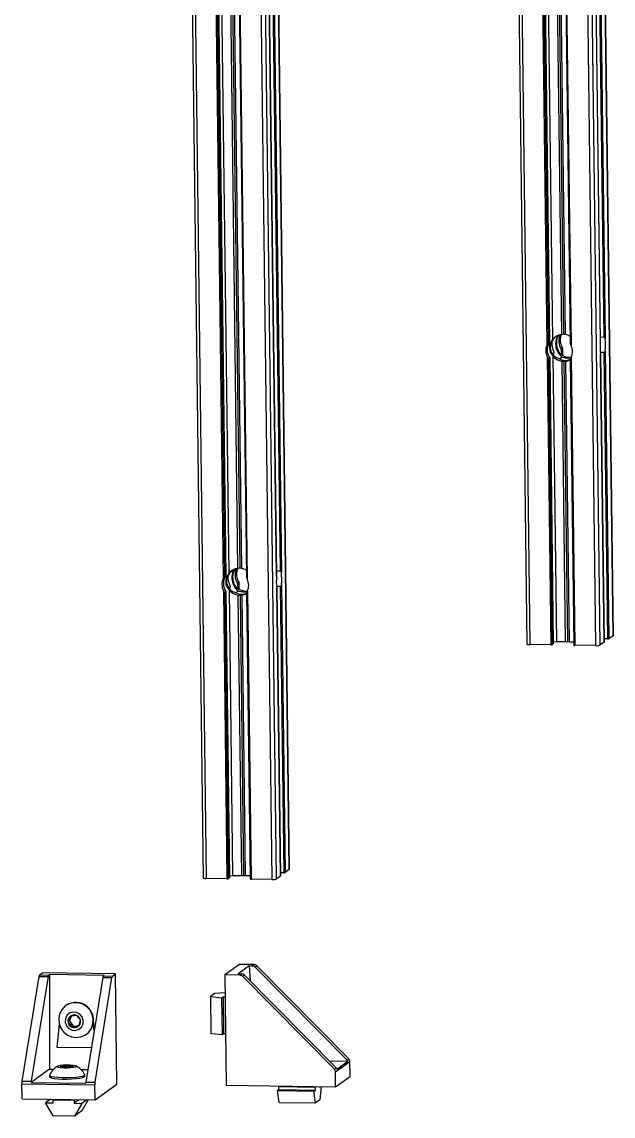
# Model space of a CAD drawing. Header units: millimetres. Extents: x 0 to 279, y 0 to 216.
# Drawn here: x 123.82 to 139.73, y 97.82 to 127.28 of the extents above; entities that cross this region are included whole.
import ezdxf

# ---------------------------------------------------------------- set-up
doc = ezdxf.new("R2010")
doc.units = ezdxf.units.MM

msp = doc.modelspace()

# ---------------------------------------------------------------- linework, layer by layer
at = {"color": 7, "linetype": 'Continuous', "lineweight": 25}
for p, q in [((139.029, 166.382), (139.726, 110.755)), ((139.728, 110.758), (139.031, 166.385)), ((136.714, 166.156), (137.411, 110.529)), ((136.794, 166.143), (137.491, 110.516)), ((138.559, 166.115), (139.256, 110.488)), ((138.677, 166.128), (139.374, 110.5)), ((138.799, 165.355), (139.384, 118.66)), ((139.385, 118.671), (138.8, 165.346)), ((138.894, 165.395), (139.477, 118.799)), ((138.928, 165.449), (139.513, 118.753)), ((130.32, 160.085), (131.016, 104.457)), ((131.018, 104.46), (130.322, 160.088)), ((128.004, 159.859), (128.701, 104.231)), ((128.085, 159.846), (128.781, 104.218)), ((129.85, 159.817), (130.546, 104.19)), ((129.967, 159.83), (130.664, 104.203)), ((130.219, 159.151), (130.804, 112.455)), ((130.09, 159.058), (130.674, 112.362)), ((130.675, 112.373), (130.09, 159.048)), ((130.184, 159.097), (130.768, 112.502)), ((137.469, 156.868), (137.949, 118.586)), ((137.505, 156.822), (137.983, 118.64)), ((137.539, 156.846), (138.017, 118.664)), ((137.623, 156.894), (138.101, 118.728)), ((138.093, 156.813), (138.571, 118.628)), ((138.117, 156.858), (138.596, 118.575)), ((137.862, 156.749), (138.336, 118.866)), ((137.919, 156.748), (138.393, 118.873)), ((137.964, 156.747), (138.438, 118.865)), ((128.76, 150.57), (129.239, 112.288)), ((128.913, 150.596), (129.391, 112.431)), ((128.796, 150.524), (129.274, 112.342)), ((128.829, 150.548), (129.307, 112.366)), ((129.152, 150.451), (129.627, 112.569)), ((129.209, 150.451), (129.683, 112.576)), ((129.254, 150.449), (129.729, 112.567)), ((129.383, 150.515), (129.862, 112.331)), ((129.407, 150.56), (129.886, 112.278)), ((138.263, 118.849), (138.257, 118.842)), ((139.383, 118.801), (139.477, 118.799)), ((137.983, 118.64), (138.017, 118.664)), ((138.368, 118.494), (138.335, 118.47)), ((138.335, 118.47), (138.337, 118.33)), ((138.371, 118.307), (138.369, 118.496)), ((139.384, 118.66), (139.384, 118.671)), ((137.953, 118.265), (138.05, 110.507)), ((138.022, 118.243), (137.989, 118.219)), ((137.989, 118.219), (138.085, 110.511)), ((138.022, 118.243), (138.119, 110.535)), ((138.106, 118.292), (138.203, 110.591)), ((138.577, 118.21), (138.673, 110.501)), ((138.6, 118.255), (138.697, 110.497)), ((139.483, 118.379), (139.384, 118.381)), ((139.388, 118.339), (139.485, 110.581)), ((139.388, 118.33), (139.388, 118.339)), ((139.486, 110.582), (139.389, 118.33)), ((139.483, 118.379), (139.579, 110.671)), ((139.517, 118.433), (139.615, 110.674)), ((138.345, 118.146), (138.44, 110.588)), ((138.402, 118.146), (138.497, 110.591)), ((138.447, 118.144), (138.542, 110.586)), ((129.274, 112.342), (129.307, 112.366)), ((129.553, 112.551), (129.548, 112.544)), ((130.673, 112.503), (130.768, 112.502)), ((130.674, 112.362), (130.674, 112.373)), ((129.243, 111.968), (129.34, 104.209)), ((129.397, 111.994), (129.493, 104.294)), ((129.659, 112.196), (129.625, 112.172)), ((129.625, 112.172), (129.627, 112.032)), ((129.662, 112.009), (129.659, 112.198)), ((130.773, 112.081), (130.674, 112.083)), ((130.678, 112.042), (130.776, 104.283)), ((130.678, 112.032), (130.678, 112.042)), ((130.776, 104.284), (130.679, 112.032)), ((130.773, 112.081), (130.869, 104.373)), ((130.808, 112.135), (130.905, 104.377)), ((129.312, 111.946), (129.279, 111.922)), ((129.279, 111.922), (129.376, 104.213)), ((129.312, 111.946), (129.409, 104.237)), ((129.636, 111.848), (129.73, 104.29)), ((129.693, 111.848), (129.787, 104.293)), ((129.738, 111.847), (129.832, 104.288)), ((129.867, 111.912), (129.963, 104.203)), ((129.89, 111.957), (129.987, 104.199)), ((138.05, 110.507), (137.491, 110.516)), ((138.119, 110.535), (138.085, 110.511)), ((138.203, 110.591), (138.118, 110.582)), ((138.44, 110.588), (138.203, 110.591)), ((138.497, 110.591), (138.44, 110.588)), ((138.542, 110.586), (138.497, 110.591)), ((138.672, 110.584), (138.542, 110.586)), ((139.256, 110.488), (138.697, 110.497)), ((139.485, 110.581), (139.374, 110.5)), ((139.579, 110.671), (139.485, 110.672)), ((139.726, 110.755), (139.615, 110.674)), ((130.869, 104.373), (130.775, 104.374)), ((131.016, 104.457), (130.905, 104.377)), ((129.34, 104.209), (128.781, 104.218)), ((129.409, 104.237), (129.376, 104.213)), ((129.493, 104.294), (129.408, 104.285)), ((129.73, 104.29), (129.493, 104.294)), ((129.787, 104.293), (129.73, 104.29)), ((129.832, 104.288), (129.787, 104.293)), ((129.962, 104.286), (129.832, 104.288)), ((130.546, 104.19), (129.987, 104.199)), ((130.776, 104.283), (130.664, 104.203)), ((124.299, 101.621), (124.379, 101.679)), ((126.34, 101.648), (124.379, 101.679)), ((129.676, 101.905), (129.284, 101.622)), ((129.937, 101.865), (129.643, 101.652)), ((130.076, 101.899), (129.676, 101.905)), ((129.937, 101.865), (130.028, 101.863)), ((129.937, 101.865), (129.963, 101.459)), ((130.028, 101.863), (130.076, 101.899)), ((130.097, 101.833), (130.146, 101.869)), ((130.097, 101.833), (132.571, 99.328)), ((132.62, 99.363), (130.146, 101.869)), ((123.828, 98.764), (124.285, 101.582)), ((124.53, 101.578), (124.074, 98.76)), ((124.285, 101.582), (124.53, 101.578)), ((124.299, 101.621), (124.544, 101.617)), ((124.562, 101.631), (124.544, 101.617)), ((124.562, 101.631), (124.567, 99.088)), ((126.033, 101.607), (124.562, 101.631)), ((126.001, 101.555), (125.544, 98.736)), ((125.79, 98.732), (126.246, 101.551)), ((126.001, 101.555), (126.246, 101.551)), ((126.033, 101.607), (126.015, 101.594)), ((126.015, 101.594), (126.26, 101.59)), ((126.26, 101.59), (126.34, 101.648)), ((126.377, 98.678), (126.34, 101.648)), ((129.284, 101.622), (129.322, 98.653)), ((129.685, 101.616), (129.284, 101.622)), ((129.643, 101.652), (129.734, 101.651)), ((129.685, 101.616), (129.734, 101.651)), ((129.755, 101.586), (129.804, 101.621)), ((132.229, 99.08), (129.755, 101.586)), ((129.804, 101.621), (132.278, 99.116)), ((129.006, 101.12), (128.893, 101.038)), ((129.29, 101.138), (129.006, 101.12)), ((125.008, 100.797), (125, 100.791)), ((128.893, 101.038), (129.195, 101.003)), ((128.893, 101.038), (128.905, 100.048)), ((129.195, 101.003), (129.236, 101.033)), ((129.195, 101.003), (129.207, 100.013)), ((129.236, 101.033), (129.292, 101.032)), ((129.236, 101.033), (129.248, 100.043)), ((125.156, 100.516), (125.102, 100.381)), ((124.829, 100.295), (124.764, 99.678)), ((125.102, 100.381), (125.064, 100.353)), ((125.102, 100.381), (125.207, 100.243)), ((125.207, 100.243), (125.169, 100.216)), ((125.207, 100.243), (125.348, 100.26)), ((125.768, 100.115), (125.743, 100.308)), ((125.775, 100.157), (125.75, 100.362)), ((125.556, 100.021), (125.564, 100.027)), ((128.905, 100.048), (129.207, 100.013)), ((129.207, 100.013), (129.248, 100.043)), ((129.248, 100.043), (129.304, 100.042)), ((124.764, 99.678), (125.695, 99.663)), ((132.089, 99.307), (132.591, 99.299)), ((132.298, 99.086), (132.591, 99.299)), ((132.571, 99.328), (132.62, 99.363)), ((124.567, 99.088), (124.07, 98.728)), ((124.567, 99.088), (124.684, 99.086)), ((124.925, 99.137), (124.924, 99.174)), ((125.095, 99.135), (125.095, 99.181)), ((125.2, 99.153), (125.206, 99.163)), ((125.41, 99.074), (125.599, 99.071)), ((132.229, 99.08), (132.278, 99.116)), ((132.258, 99.01), (132.65, 99.293)), ((132.263, 98.605), (132.258, 99.01)), ((132.655, 98.888), (132.65, 99.293)), ((123.828, 98.764), (124.074, 98.76)), ((124.07, 98.728), (125.541, 98.704)), ((124.563, 98.92), (124.564, 98.879)), ((125.514, 98.891), (125.513, 98.932)), ((125.544, 98.736), (125.79, 98.732)), ((132.263, 98.605), (132.655, 98.888)), ((123.824, 98.69), (125.785, 98.658)), ((123.829, 98.285), (123.824, 98.69)), ((125.79, 98.254), (125.785, 98.658)), ((125.79, 98.254), (126.377, 98.678)), ((129.322, 98.653), (132.263, 98.605)), ((130.697, 98.505), (130.738, 98.535)), ((130.697, 98.505), (131.677, 98.489)), ((130.742, 98.188), (130.697, 98.505)), ((130.737, 98.614), (130.758, 98.63)), ((130.737, 98.614), (131.717, 98.598)), ((130.738, 98.535), (130.737, 98.614)), ((130.738, 98.535), (131.718, 98.519)), ((131.677, 98.489), (131.718, 98.519)), ((131.723, 98.173), (131.677, 98.489)), ((131.717, 98.598), (131.739, 98.614)), ((131.718, 98.519), (131.717, 98.598)), ((131.832, 98.612), (131.832, 98.601)), ((131.832, 98.601), (131.847, 98.612)), ((131.871, 98.612), (131.836, 98.255)), ((123.829, 98.285), (125.79, 98.254)), ((124.589, 98.273), (124.458, 98.178)), ((124.669, 97.829), (124.458, 98.178)), ((124.458, 98.178), (124.664, 98.175)), ((124.687, 98.271), (124.663, 98.254)), ((124.664, 98.175), (124.663, 98.254)), ((124.663, 98.254), (125.232, 98.245)), ((125.256, 98.262), (125.232, 98.245)), ((125.232, 98.245), (125.233, 98.166)), ((125.364, 98.261), (125.233, 98.166)), ((125.233, 98.166), (125.439, 98.163)), ((125.439, 98.163), (125.237, 97.82)), ((125.607, 98.257), (125.433, 97.961)), ((125.57, 98.257), (125.439, 98.163)), ((130.742, 98.188), (131.723, 98.173)), ((131.836, 98.255), (131.723, 98.173)), ((125.237, 97.82), (124.669, 97.829)), ((125.433, 97.961), (125.237, 97.82))]:
    msp.add_line(p, q, dxfattribs=at)
at = {"color": 8, "linetype": 'Continuous', "lineweight": 25}
for p, q in [((138.368, 118.494), (138.371, 118.307)), ((129.659, 112.196), (129.661, 112.01))]:
    msp.add_line(p, q, dxfattribs=at)
at = {"color": 7, "linetype": 'Continuous', "lineweight": 25, "flags": 128}
for points in [[(139.486, 110.582), (139.486, 110.582), (139.485, 110.581)], [(139.728, 110.758), (139.728, 110.758), (139.726, 110.755)], [(131.018, 104.46), (131.018, 104.46), (131.016, 104.457)], [(130.776, 104.284), (130.776, 104.284), (130.776, 104.283)], [(125.211, 100.873), (125.089, 100.841), (124.981, 100.777), (124.896, 100.686), (124.838, 100.573), (124.813, 100.448), (124.823, 100.321), (124.866, 100.199), (124.94, 100.093), (125.039, 100.01), (125.155, 99.956), (125.281, 99.936), (125.407, 99.951), (125.523, 99.999), (125.621, 100.078), (125.693, 100.181), (125.735, 100.301), (125.742, 100.428), (125.716, 100.554), (125.657, 100.669), (125.569, 100.764), (125.461, 100.833), (125.338, 100.871), (125.211, 100.873)], [(125.219, 100.879), (125.098, 100.847), (125.008, 100.797)], [(125.197, 100.619), (125.107, 100.589), (125.036, 100.527), (124.995, 100.441), (124.99, 100.345), (125.021, 100.253), (125.085, 100.179), (125.172, 100.135), (125.267, 100.127), (125.357, 100.157), (125.429, 100.219), (125.47, 100.305), (125.475, 100.402), (125.443, 100.493), (125.379, 100.567), (125.293, 100.611), (125.197, 100.619)], [(124.8, 99.166), (124.785, 99.152), (124.808, 99.139), (124.866, 99.129), (124.949, 99.123), (125.046, 99.122), (125.14, 99.126), (125.219, 99.135), (125.27, 99.148), (125.285, 99.162), (125.262, 99.175), (125.204, 99.185), (125.121, 99.191), (125.025, 99.192), (124.93, 99.188), (124.851, 99.179), (124.8, 99.166)], [(124.924, 99.174), (124.908, 99.172), (124.893, 99.169), (124.882, 99.166), (124.872, 99.163), (124.866, 99.16), (124.863, 99.157), (124.862, 99.154), (124.865, 99.151)], [(125.146, 99.139), (125.163, 99.142), (125.177, 99.145), (125.189, 99.147), (125.198, 99.151), (125.204, 99.154), (125.208, 99.157), (125.208, 99.16), (125.206, 99.163)], [(124.564, 98.924), (124.572, 98.907), (124.614, 98.89), (124.688, 98.876), (124.787, 98.865), (124.906, 98.859), (125.034, 98.858), (125.162, 98.862), (125.281, 98.871), (125.382, 98.883), (125.458, 98.899), (125.502, 98.917), (125.512, 98.935), (125.512, 98.936)], [(124.564, 98.879), (124.573, 98.866), (124.615, 98.849), (124.688, 98.835), (124.788, 98.824), (124.906, 98.818), (125.034, 98.817), (125.162, 98.821), (125.282, 98.83), (125.383, 98.843), (125.458, 98.858), (125.503, 98.876), (125.514, 98.891)]]:
    msp.add_lwpolyline(points, dxfattribs=at)
at = {"color": 7, "linetype": 'Continuous', "lineweight": 25}
for centre, radius, start, end in [((138.38, 118.522), 0.347, 97.222, 143.4968), ((138.634, 118.684), 0.368, 150.9575, 215.6476), ((138.672, 118.713), 0.367, 154.8418, 206.5934), ((138.38, 118.501), 0.368, 59.0713, 80.8533), ((137.805, 118.571), 1.718, 355.3681, 6.067), ((138.281, 118.43), 0.367, 154.8418, 206.5934), ((138.32, 118.457), 0.367, 145.7408, 215.6944), ((138.268, 118.411), 0.367, 334.8413, 26.5939), ((141.096, 118.521), 1.718, 175.368, 186.0671), ((138.406, 118.514), 0.373, 216.6182, 260.7077), ((137.155, 118.508), 0.991, 348.3897, 353.2275), ((138.562, 118.627), 0.373, 216.6179, 260.7079), ((138.403, 118.491), 0.349, 277.2722, 299.8412), ((129.67, 112.224), 0.347, 97.222, 143.4968), ((129.924, 112.386), 0.368, 150.9575, 215.6476), ((129.963, 112.415), 0.367, 154.8418, 206.5934), ((129.67, 112.204), 0.368, 59.0713, 80.8533), ((129.571, 112.132), 0.367, 154.8418, 206.5934), ((129.61, 112.159), 0.367, 145.7408, 215.6944), ((129.558, 112.113), 0.367, 334.8413, 26.5939), ((132.386, 112.223), 1.718, 175.368, 186.0671), ((129.096, 112.274), 1.718, 355.3681, 6.067), ((129.696, 112.216), 0.373, 216.6182, 260.7077), ((128.445, 112.211), 0.991, 348.3897, 353.2275), ((129.852, 112.329), 0.373, 216.6179, 260.7079), ((129.693, 112.193), 0.349, 277.2722, 299.8412), ((137.469, 110.638), 0.124, 241.6879, 280.0862), ((138.057, 110.604), 0.0973, 265.595, 286.6124), ((138.691, 110.533), 0.0372, 241.6879, 280.0862), ((139.281, 110.811), 0.324, 265.595, 286.6124), ((139.587, 110.768), 0.0973, 265.595, 286.6124), ((130.877, 104.47), 0.0973, 265.595, 286.6124), ((128.76, 104.34), 0.124, 241.6879, 280.0862), ((129.348, 104.306), 0.0973, 265.595, 286.6124), ((129.981, 104.236), 0.0372, 241.6879, 280.0862), ((130.571, 104.513), 0.324, 265.595, 286.6124), ((130.025, 101.763), 0.1, 44.4407, 88.8407), ((130.074, 101.798), 0.1, 44.4407, 88.8407), ((124.358, 101.579), 0.073, 144.5277, 177.3446), ((124.603, 101.575), 0.073, 144.5277, 177.3446), ((126.074, 101.552), 0.073, 144.5277, 177.3446), ((126.319, 101.548), 0.073, 144.5277, 177.3446), ((129.683, 101.515), 0.1, 44.4407, 88.8407), ((129.732, 101.551), 0.1, 44.4407, 88.8407), ((125.275, 100.406), 0.477, 307.4032, 96.677), ((125.23, 100.378), 0.168, 127.7993, 188.5478), ((125.228, 100.378), 0.167, 66.2194, 127.1275), ((125.224, 100.368), 0.178, 8.1856, 66.5254), ((125.24, 100.379), 0.178, 188.1856, 246.5254), ((125.237, 100.369), 0.167, 246.2194, 307.1275), ((125.235, 100.368), 0.168, 307.7993, 8.5478), ((132.498, 99.256), 0.103, 24.7105, 44.6381), ((132.547, 99.291), 0.102, 0.8627, 44.7129), ((125.041, 98.696), 0.529, 117.8296, 154.394), ((124.964, 99.42), 0.287, 249.7647, 272.3449), ((125.049, 98.104), 1.078, 87.5788, 96.6632), ((125.021, 100.21), 1.078, 267.5788, 276.6632), ((125.106, 98.894), 0.287, 69.7647, 92.3449), ((125.041, 98.696), 0.529, 27.0411, 63.6056), ((132.156, 99.008), 0.102, 0.8627, 44.7129), ((132.204, 99.043), 0.103, 24.7105, 44.6381), ((124.271, 98.698), 0.447, 171.4867, 181.018), ((124.438, 98.702), 0.369, 171.042, 176.0255), ((125.909, 98.679), 0.369, 171.042, 176.0255), ((126.232, 98.666), 0.447, 171.4867, 181.018), ((131.271, 99.994), 1.383, 261.9774, 276.1841)]:
    msp.add_arc(centre, radius, start, end, dxfattribs=at)
for centre, major_axis, ratio, start_param, end_param in [((138.47, 118.562), (0.419, 0.132), 0.817262, 2.014026, 4.062102), ((138.47, 118.562), (-0.113, 0.359), 0.740001, 0.473081, 2.346152), ((138.491, 118.577), (-0.113, 0.359), 0.740002, 0.540489, 1.828221), ((138.398, 118.51), (0.391, 0.103), 0.89391, 1.351303, 1.493164), ((138.398, 118.51), (-0.125, 0.35), 0.83759, 5.752427, 5.894288), ((138.449, 118.547), (0.419, 0.132), 0.817261, 2.256432, 3.544175), ((138.366, 118.564), (-0.113, 0.359), 0.740001, 1.012462, 1.828233), ((138.543, 118.614), (-0.125, 0.35), 0.83759, 2.61083, 2.752692), ((138.543, 118.614), (0.391, 0.103), 0.89391, 4.492892, 4.634753), ((138.398, 118.51), (0.391, 0.103), 0.89391, 4.351027, 4.492889), ((138.398, 118.51), (-0.125, 0.35), 0.83759, 2.752688, 2.894549), ((129.688, 112.212), (0.391, 0.103), 0.89391, 1.351303, 1.493164), ((129.688, 112.212), (-0.125, 0.35), 0.83759, 5.752427, 5.894288), ((129.74, 112.249), (0.419, 0.132), 0.817261, 2.256432, 3.544175), ((129.76, 112.264), (0.419, 0.132), 0.817262, 2.014026, 4.062102), ((129.656, 112.266), (-0.113, 0.359), 0.740001, 1.012462, 1.828233), ((129.76, 112.264), (-0.113, 0.359), 0.740001, 0.473081, 2.346152), ((129.781, 112.279), (-0.113, 0.359), 0.740002, 0.540489, 1.828221), ((129.688, 112.212), (0.391, 0.103), 0.89391, 4.351027, 4.492889), ((129.688, 112.212), (-0.125, 0.35), 0.83759, 2.752688, 2.894549), ((129.833, 112.317), (-0.125, 0.35), 0.83759, 2.61083, 2.752692), ((129.833, 112.317), (0.391, 0.103), 0.89391, 4.492892, 4.634753)]:
    msp.add_ellipse(centre, major_axis=major_axis, ratio=ratio, start_param=start_param, end_param=end_param, dxfattribs=at)
for points, knots in [([(139.477, 118.799), (139.48, 118.799), (139.484, 118.799), (139.492, 118.795), (139.501, 118.788), (139.51, 118.774), (139.512, 118.761), (139.513, 118.753)], [0, 0, 0, 0, 0.0983435, 0.1959899, 0.3454427, 0.5965922, 1, 1, 1, 1]), ([(137.949, 118.586), (137.953, 118.594), (137.96, 118.607), (137.969, 118.622), (137.975, 118.63), (137.98, 118.636), (137.982, 118.639), (137.983, 118.639), (137.983, 118.64)], [0, 0, 0, 0, 0.4114421, 0.5800865, 0.7496193, 0.8575372, 0.9486294, 1, 1, 1, 1]), ([(138.344, 118.549), (138.349, 118.539), (138.355, 118.527), (138.363, 118.511), (138.367, 118.503), (138.369, 118.497), (138.369, 118.495), (138.369, 118.494), (138.368, 118.494)], [0, 0, 0, 0, 0.420435, 0.587064, 0.754581, 0.861533, 0.951923, 1, 1, 1, 1]), ([(138.571, 118.628), (138.571, 118.628), (138.571, 118.627), (138.572, 118.623), (138.576, 118.615), (138.585, 118.598), (138.592, 118.584), (138.596, 118.575)], [0, 0, 0, 0, 0.015734, 0.122329, 0.285476, 0.559637, 1, 1, 1, 1]), ([(137.989, 118.219), (137.988, 118.219), (137.987, 118.219), (137.983, 118.222), (137.976, 118.229), (137.965, 118.243), (137.957, 118.257), (137.953, 118.265)], [0, 0, 0, 0, 0.098344, 0.19599, 0.345443, 0.596592, 1, 1, 1, 1]), ([(138.36, 118.251), (138.352, 118.247), (138.325, 118.234), (138.29, 118.213), (138.268, 118.199), (138.269, 118.199), (138.27, 118.199)], [0, 0, 0, 0, 0.13503, 0.480216, 0.795326, 1, 1, 1, 1]), ([(138.302, 118.21), (138.306, 118.207), (138.324, 118.194), (138.366, 118.176), (138.432, 118.166), (138.498, 118.173), (138.55, 118.188), (138.578, 118.2), (138.589, 118.205)], [0, 0, 0, 0, 0.062832, 0.291764, 0.504349, 0.692219, 0.879042, 1, 1, 1, 1]), ([(138.589, 118.233), (138.586, 118.232), (138.567, 118.228), (138.517, 118.226), (138.451, 118.231), (138.398, 118.242), (138.37, 118.249), (138.36, 118.251)], [0, 0, 0, 0, 0.039752, 0.33011, 0.589333, 0.847843, 1, 1, 1, 1]), ([(138.6, 118.255), (138.596, 118.246), (138.59, 118.234), (138.582, 118.221), (138.578, 118.214), (138.577, 118.211), (138.577, 118.21), (138.577, 118.21)], [0, 0, 0, 0, 0.45929, 0.641315, 0.824312, 0.941148, 1, 1, 1, 1]), ([(139.517, 118.433), (139.516, 118.423), (139.514, 118.41), (139.507, 118.394), (139.5, 118.386), (139.493, 118.381), (139.487, 118.379), (139.484, 118.379), (139.483, 118.379)], [0, 0, 0, 0, 0.420435, 0.587064, 0.754581, 0.861533, 0.951923, 1, 1, 1, 1]), ([(129.239, 112.288), (129.244, 112.297), (129.25, 112.309), (129.26, 112.324), (129.266, 112.332), (129.27, 112.338), (129.273, 112.341), (129.273, 112.342), (129.274, 112.342)], [0, 0, 0, 0, 0.4114421, 0.5800865, 0.7496193, 0.8575372, 0.9486294, 1, 1, 1, 1]), ([(129.862, 112.331), (129.862, 112.33), (129.861, 112.33), (129.863, 112.326), (129.866, 112.317), (129.875, 112.3), (129.882, 112.286), (129.886, 112.278)], [0, 0, 0, 0, 0.015734, 0.122329, 0.285476, 0.559637, 1, 1, 1, 1]), ([(130.768, 112.502), (130.77, 112.501), (130.775, 112.501), (130.782, 112.497), (130.791, 112.49), (130.8, 112.476), (130.802, 112.463), (130.804, 112.455)], [0, 0, 0, 0, 0.0983435, 0.1959899, 0.3454427, 0.5965922, 1, 1, 1, 1]), ([(129.279, 111.922), (129.278, 111.921), (129.277, 111.921), (129.273, 111.924), (129.266, 111.931), (129.255, 111.945), (129.248, 111.959), (129.243, 111.968)], [0, 0, 0, 0, 0.098344, 0.19599, 0.345443, 0.596592, 1, 1, 1, 1]), ([(129.635, 112.251), (129.639, 112.242), (129.646, 112.229), (129.653, 112.214), (129.657, 112.205), (129.659, 112.2), (129.659, 112.197), (129.659, 112.196), (129.659, 112.196)], [0, 0, 0, 0, 0.420435, 0.587064, 0.754581, 0.861533, 0.951923, 1, 1, 1, 1]), ([(130.808, 112.135), (130.806, 112.125), (130.804, 112.112), (130.797, 112.097), (130.79, 112.088), (130.783, 112.083), (130.777, 112.081), (130.774, 112.081), (130.773, 112.081)], [0, 0, 0, 0, 0.420435, 0.587064, 0.754581, 0.861533, 0.951923, 1, 1, 1, 1]), ([(129.65, 111.953), (129.642, 111.95), (129.615, 111.936), (129.58, 111.916), (129.558, 111.901), (129.56, 111.901), (129.56, 111.901)], [0, 0, 0, 0, 0.13503, 0.480216, 0.795326, 1, 1, 1, 1]), ([(129.593, 111.912), (129.597, 111.909), (129.614, 111.897), (129.657, 111.878), (129.723, 111.869), (129.788, 111.875), (129.841, 111.89), (129.868, 111.903), (129.879, 111.907)], [0, 0, 0, 0, 0.062832, 0.291764, 0.504349, 0.692219, 0.879042, 1, 1, 1, 1]), ([(129.879, 111.935), (129.877, 111.935), (129.857, 111.93), (129.808, 111.928), (129.741, 111.933), (129.688, 111.944), (129.66, 111.951), (129.65, 111.953)], [0, 0, 0, 0, 0.039752, 0.33011, 0.589333, 0.847843, 1, 1, 1, 1]), ([(129.89, 111.957), (129.886, 111.949), (129.88, 111.936), (129.872, 111.923), (129.869, 111.916), (129.867, 111.913), (129.867, 111.912), (129.867, 111.912)], [0, 0, 0, 0, 0.45929, 0.641315, 0.824312, 0.941148, 1, 1, 1, 1]), ([(125.127, 100.511), (125.12, 100.49), (125.108, 100.454), (125.084, 100.397), (125.07, 100.367), (125.064, 100.353)], [0, 0, 0, 0, 0.439117, 0.751367, 1, 1, 1, 1]), ([(125.295, 100.53), (125.288, 100.53), (125.264, 100.529), (125.218, 100.525), (125.167, 100.518), (125.138, 100.513), (125.127, 100.511)], [0, 0, 0, 0, 0.156025, 0.493707, 0.819058, 1, 1, 1, 1]), ([(125.4, 100.393), (125.387, 100.414), (125.365, 100.45), (125.326, 100.498), (125.305, 100.521), (125.295, 100.53)], [0, 0, 0, 0, 0.4391165, 0.7513669, 1, 1, 1, 1]), ([(125.064, 100.353), (125.081, 100.335), (125.11, 100.304), (125.146, 100.254), (125.162, 100.227), (125.169, 100.216)], [0, 0, 0, 0, 0.4391165, 0.7513669, 1, 1, 1, 1]), ([(125.169, 100.216), (125.18, 100.218), (125.209, 100.223), (125.26, 100.23), (125.306, 100.234), (125.33, 100.235), (125.337, 100.235)], [0, 0, 0, 0, 0.180942, 0.506293, 0.843975, 1, 1, 1, 1]), ([(125.337, 100.235), (125.348, 100.259), (125.367, 100.3), (125.388, 100.355), (125.397, 100.381), (125.4, 100.393)], [0, 0, 0, 0, 0.439117, 0.751367, 1, 1, 1, 1]), ([(124.924, 99.174), (124.921, 99.169), (124.912, 99.153), (124.903, 99.146), (124.896, 99.141)], [0, 0, 0, 0, 0.3300009, 1, 1, 1, 1]), ([(125.095, 99.181), (125.07, 99.17), (125.029, 99.151), (124.968, 99.156), (124.938, 99.169), (124.924, 99.174)], [0, 0, 0, 0, 0.439117, 0.751367, 1, 1, 1, 1]), ([(125.206, 99.163), (125.19, 99.156), (125.163, 99.142), (125.123, 99.156), (125.103, 99.173), (125.095, 99.181)], [0, 0, 0, 0, 0.439117, 0.751367, 1, 1, 1, 1])]:
    msp.add_open_spline(points, degree=3, knots=knots, dxfattribs=at)

doc.saveas('drawing.dxf')
